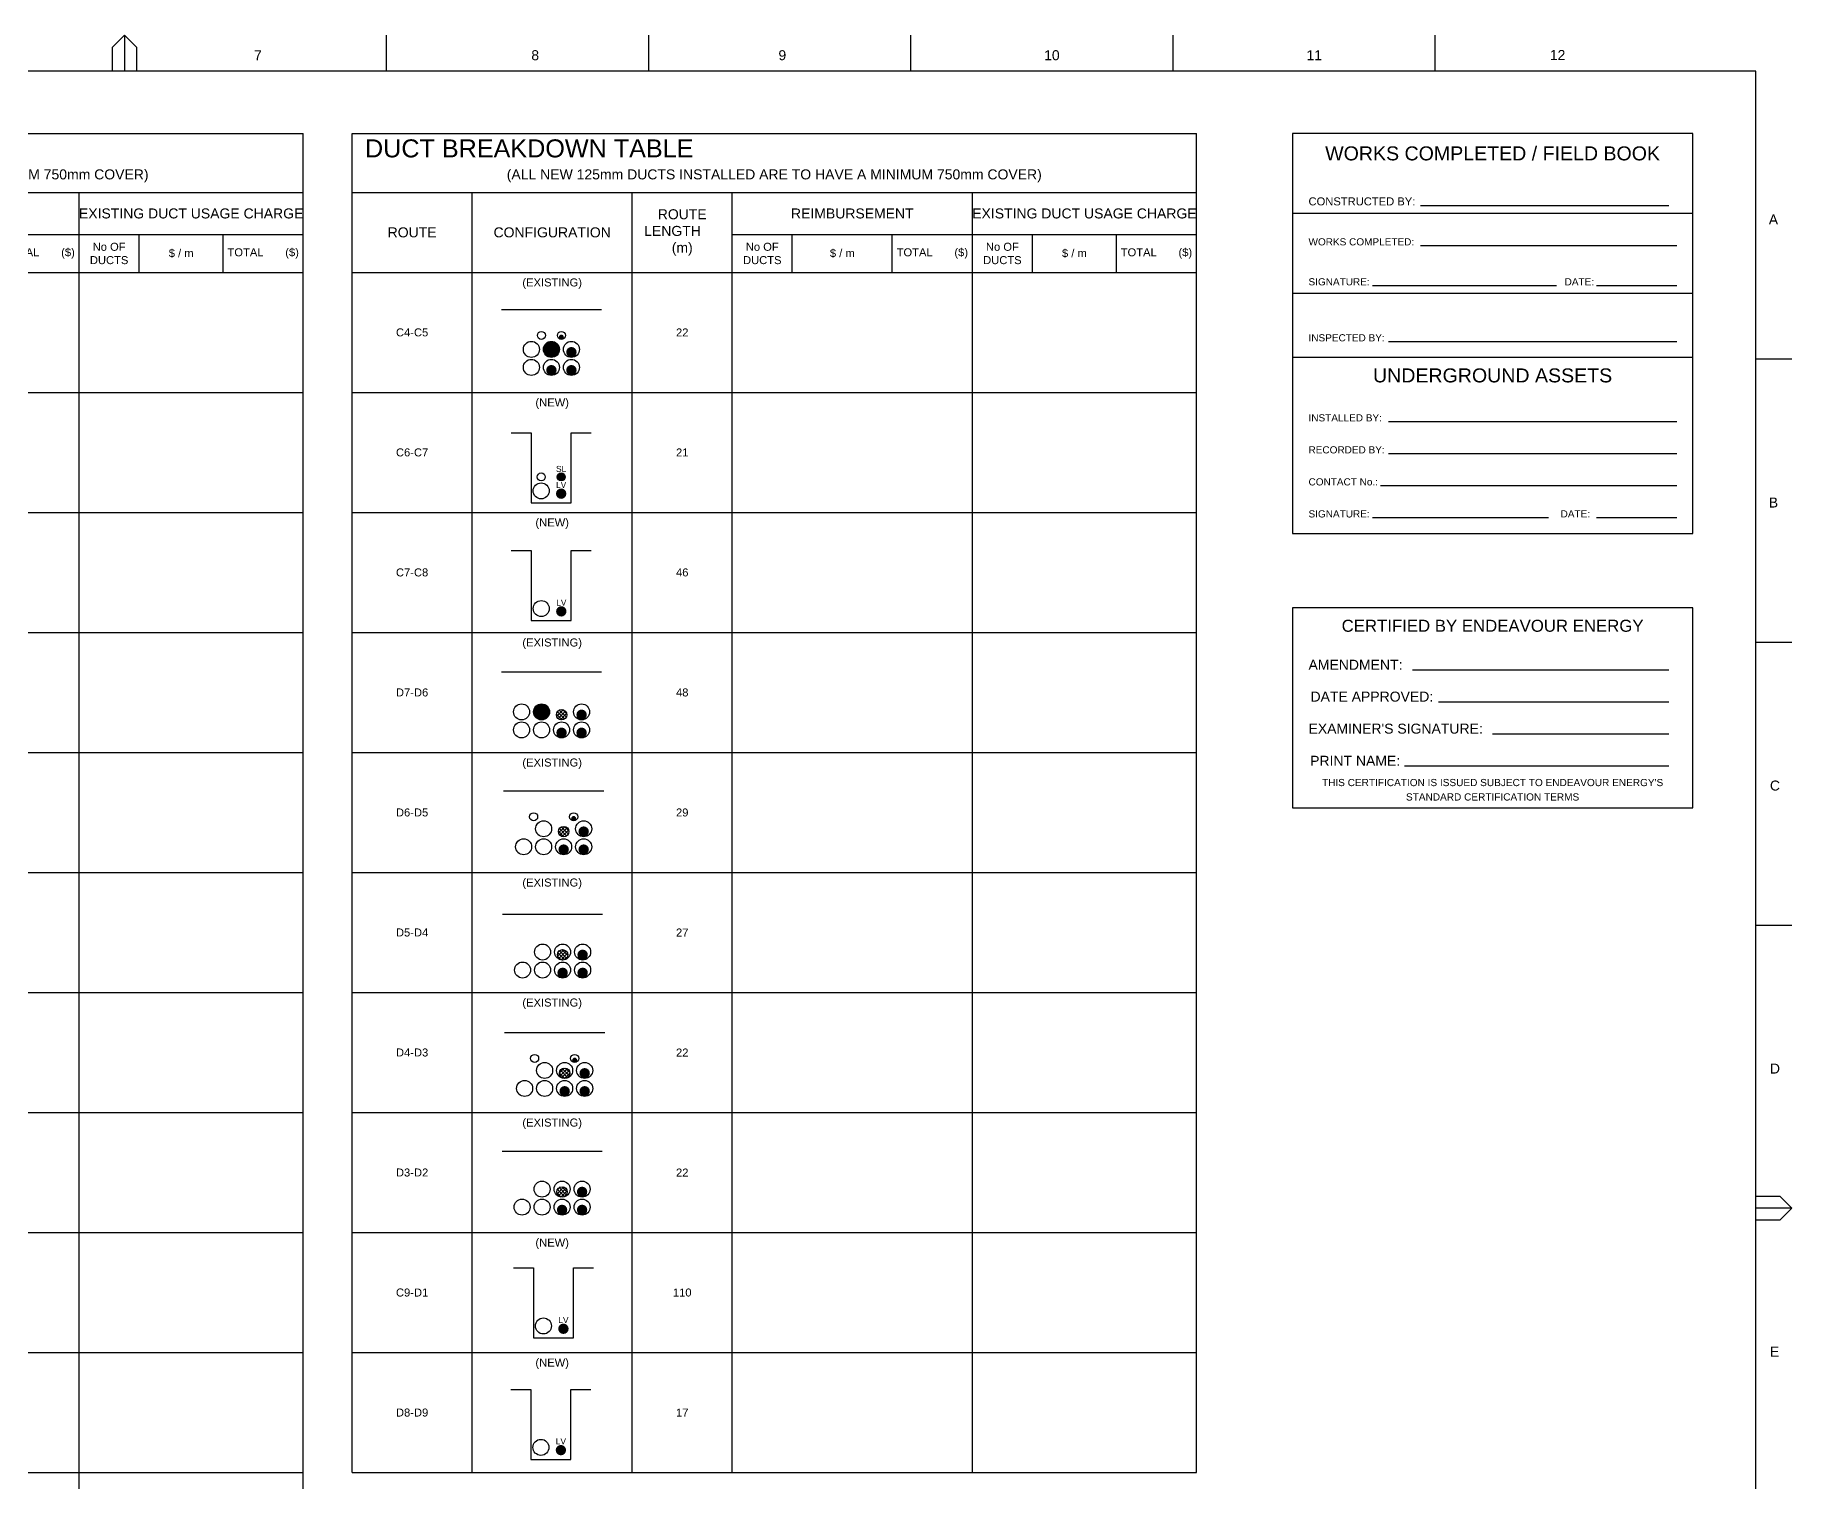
# Paper-space layout 'DUCTBDOWN' of a CAD drawing. Header units: metres, sheet in millimetres. Extents: x -9 to 824, y -10 to 576.
# Drawn here: x 385.4 to 824.4, y 214.8 to 576.4 of the extents above; entities that cross this region are included whole.
import ezdxf
from ezdxf.enums import TextEntityAlignment as Align

# ---------------------------------------------------------------- set-up
doc = ezdxf.new("R2010")
doc.units = ezdxf.units.M
doc.layers.get('0').update_dxf_attribs({"color": 6})
doc.layers.add('Notes', color=7, linetype='Continuous')
doc.styles.add('ARIAL', font='arial.ttf', dxfattribs={"height": 2})
doc.styles.get("Standard").update_dxf_attribs({"font": 'arial.ttf'})
doc.linetypes.add('IE Trench HV', pattern='A,4,-0.4,["/",Standard,S=2,R=0,X=0.25,Y=-1],-1.6', length=6)

# ---------------------------------------------------------------- blocks, each defined once
blk = doc.blocks.new('A1_FRAME_TITLE')
at = {"layer": 'Notes'}
for p, q in [((413.68, 580.39), (416.68, 583.39)), ((413.68, 574.39), (413.68, 580.39)), ((416.68, 583.39), (416.68, 574.39)), ((416.68, 583.39), (419.68, 580.39)), ((419.68, 580.39), (419.68, 574.39)), ((482.19, 574.39), (482.19, 583.39)), ((547.7, 574.39), (547.7, 583.39)), ((613.21, 574.39), (613.21, 583.39)), ((678.72, 574.39), (678.72, 583.39)), ((744.23, 574.39), (744.23, 583.39)), ((824.37, 5.97), (824.37, 574.39)), ((833.35, 502.43), (824.35, 502.43)), ((824.37, 431.68), (833.35, 431.68)), ((824.35, 360.93), (833.35, 360.93)), ((833.35, 290.18), (824.35, 290.18)), ((824.37, 293.18), (830.35, 293.18)), ((830.35, 293.18), (833.35, 290.18)), ((833.35, 290.18), (830.35, 287.18)), ((830.35, 287.18), (824.37, 287.18))]:
    blk.add_line(p, q, dxfattribs=at)
at = {"layer": 'Notes', "flags": 128}
blk.add_lwpolyline([(824.37, 574.39), (149.5, 574.39)], dxfattribs=at)
at = {"layer": 'Notes', "style": 'ARIAL'}
for s, p in [('7', (449.08, 577.12)), ('8', (518.36, 577.12)), ('9', (580.11, 577.12)), ('10', (646.5, 577.12)), ('11', (712.06, 577.12)), ('12', (772.87, 577.16)), ('A', (827.58, 536.06)), ('B', (827.58, 465.31)), ('C', (827.87, 394.56)), ('D', (827.87, 323.81)), ('E', (827.87, 253.06))]:
    blk.add_text(s, height=2.5, dxfattribs=at).set_placement(p)
at = {"layer": 'Notes', "style": 'ARIAL', "flags": 8}
blk.add_attdef('VERSION_NO', text='', height=1.5, rotation=90, dxfattribs=at).set_placement((261.75, 40.04), align=Align.MIDDLE_CENTER)
at = {"layer": 'Notes', "style": 'ARIAL'}
for tag, height, p in [('CAP_NO', 2, (496.37, 44.97)), ('IE_NUM', 2, (496.37, 38.97)), ('REF_1', 2, (321.87, 32.97)), ('GEN_WO', 2.5, (427.37, 32.97)), ('HV_SWITCH', 2, (496.37, 32.97)), ('REF_2', 2, (321.87, 26.97)), ('OH_WO', 2.5, (427.37, 26.97)), ('UBD_REF', 2, (496.37, 26.97)), ('REF_3', 2, (321.87, 20.97)), ('UG_WO', 2.5, (427.37, 20.97)), ('GIS_MAP_No', 2, (496.37, 20.97)), ('REF_4', 2, (321.87, 14.97)), ('SUB_WO', 2.5, (427.37, 14.97)), ('HV_OP_DIAG', 2, (496.37, 14.97)), ('LGA', 2, (496.37, 8.97))]:
    blk.add_attdef(tag, text='', height=height, dxfattribs=at).set_placement(p, align=Align.MIDDLE_LEFT)
for tag, height, p in [('T1', 4, (679.37, 41.13)), ('T2', 4, (679.37, 35.13)), ('REF_No_1', 2.5, (306.87, 32.97)), ('T3', 4, (679.37, 29.13)), ('REF_No_2', 2.5, (306.87, 26.97)), ('DRAWN', 2.5, (561.87, 25.97)), ('REF_No_3', 2.5, (306.87, 20.97)), ('T4', 4, (679.37, 23.13)), ('NUM', 8, (791.37, 20.97)), ('REV', 8, (819.37, 20.97)), ('DATE', 2.5, (561.87, 17.97)), ('T5', 4, (679.37, 17.13)), ('REF_No_4', 2.5, (306.87, 14.97)), ('T6', 4, (679.37, 11.13)), ('CHD', 2.5, (561.87, 9.97)), ('DESIGN', 2.5, (601.87, 9.97)), ('NS', 2.5, (789.8, 8.94)), ('SHTS', 2.5, (804.81, 8.95))]:
    blk.add_attdef(tag, text='', height=height, dxfattribs=at).set_placement(p, align=Align.MIDDLE_CENTER)
blk.add_attdef('scale', text='', height=2.5, dxfattribs=at).set_placement((560.29, 33.27), align=Align.CENTER)
blk.add_attdef('ExportID', (9.08, 2.39), '', height=2.5, dxfattribs=at)
at = {"layer": 'Notes', "style": 'ARIAL', "flags": 1}
for tag, p, height in [('ProjectType', (14.17, -26.8), 2.5), ('ExportDate', (60.28, -26.79), 2.5), ('ExportUserName', (69.15, -26.8), 2.5), ('DesignerCompanyName', (81.48, -26.79), 2.5), ('ExportAreaOfInterest', (97.1, -26.81), 2.5), ('GIS_SUCCESS', (112, -26.78), 2.5), ('CAD_SUCCESS', (121.79, -26.78), 2.5), ('DEPOTCODE', (132.11, -26.88), 2.5), ('ExportCategories', (140.08, -26.8), 2.5), ('Comments', (154.38, -26.88), 2.5), ('ProjectNumber', (23.56, -26.82), 0.1), ('DrawingNumber', (35.51, -26.8), 0.1), ('ProjectDescription', (47.56, -26.83), 0.1)]:
    blk.add_attdef(tag, p, '', height=height, dxfattribs=at)
blk = doc.blocks.new('NOTE_CERTIFIED-BY-IE')
at = {"color": 7, "linetype": 'Continuous', "lineweight": -3}
for p, q in [((30, 34.5), (94, 34.5)), ((36.5, 26.5), (94, 26.5)), ((50, 18.5), (94, 18.5)), ((28, 10.5), (94, 10.5))]:
    blk.add_line(p, q, dxfattribs=at)
blk.add_lwpolyline([(0, 0), (100, 0), (100, 50), (0, 50)], close=True)
at = {"color": 7, "lineweight": -3}
blk.add_text('CERTIFIED BY ENDEAVOUR ENERGY', height=3, dxfattribs=at).set_placement((50, 45.5), align=Align.MIDDLE_CENTER)
at = {"color": 7, "char_height": 2.5, "attachment_point": 7}
for s, insert, width in [('AMENDMENT:', (4, 34.5), 19.80559345), ('DATE APPROVED:', (4.5, 26.5), 32), ("EXAMINER'S SIGNATURE:", (4, 18.5), 50), ('PRINT NAME:', (4.403783, 10.5), 23.596217)]:
    blk.add_mtext(s, dxfattribs=dict(at, insert=insert, width=width))
at = {"color": 7, "lineweight": -3, "insert": (50, 4.5), "char_height": 1.8, "attachment_point": 5, "line_spacing_factor": 1.2}
blk.add_mtext("THIS CERTIFICATION IS ISSUED SUBJECT TO ENDEAVOUR ENERGY'S \\PSTANDARD CERTIFICATION TERMS", dxfattribs=at)
blk = doc.blocks.new('NOTE_WORKS-COMPLETED')
for p, q in [((100, 80), (0, 80)), ((100, 60), (0, 60)), ((100, 44), (0, 44))]:
    blk.add_line(p, q)
at = {"color": 7, "linetype": 'Continuous', "lineweight": -3}
for p, q in [((32, 82), (94, 82)), ((32, 72), (96, 72)), ((20, 62), (66, 62)), ((76, 62), (96, 62)), ((24, 48), (96, 48)), ((24, 28), (96, 28)), ((24, 20), (96, 20)), ((22, 12), (96, 12)), ((20, 4), (64, 4)), ((76, 4), (96, 4))]:
    blk.add_line(p, q, dxfattribs=at)
blk.add_lwpolyline([(0, 0), (100, 0), (100, 100), (0, 100)], close=True)
at = {"color": 7, "lineweight": -3}
for s, height, p in [('WORKS COMPLETED / FIELD BOOK', 3.5, (50, 95)), ('SIGNATURE:', 1.79, (11.64, 62.9)), ('DATE:', 1.79, (71.68, 62.9)), ('UNDERGROUND ASSETS', 3.5, (50, 39.5)), ('SIGNATURE:', 1.79, (11.64, 4.89)), ('DATE:', 1.79, (70.68, 4.89))]:
    blk.add_text(s, height=height, dxfattribs=at).set_placement(p, align=Align.MIDDLE_CENTER)
for s, height, p in [('CONSTRUCTED BY:', 2, (4, 83)), ('WORKS COMPLETED:', 1.79, (4, 72.89)), ('INSPECTED BY:', 1.79, (4, 48.9))]:
    blk.add_text(s, height=height, dxfattribs=at).set_placement(p, align=Align.MIDDLE_LEFT)
at = {"color": 7}
for s, p in [('INSTALLED BY:', (4, 28)), ('RECORDED BY:', (4, 20)), ('CONTACT No.:', (4, 12))]:
    blk.add_text(s, height=1.79, dxfattribs=at).set_placement(p)
blk = doc.blocks.new('*T394')
at = {"layer": 'Notes', "color": 0, "linetype": 'ByBlock', "lineweight": -2, "ltscale": 0.5, "transparency": 16777216}
for p, q in [((0, 454.76), (211, 454.76)), ((0, 0), (0, 454.76)), ((211, 0), (211, 454.76)), ((0, 440), (211, 440)), ((30, 0), (30, 440)), ((70, 0), (70, 440)), ((95, 0), (95, 440)), ((155, 0), (155, 440)), ((95, 429.45), (211, 429.45)), ((110, 420), (110, 429.45)), ((135, 420), (135, 429.45)), ((170, 420), (170, 429.45)), ((191, 420), (191, 429.45)), ((0, 420), (211, 420)), ((0, 390), (211, 390)), ((0, 360), (211, 360)), ((0, 330), (211, 330)), ((0, 300), (211, 300)), ((0, 270), (211, 270)), ((0, 240), (211, 240)), ((0, 210), (211, 210)), ((0, 180), (211, 180)), ((0, 150), (211, 150)), ((0, 120), (211, 120)), ((0, 90), (211, 90)), ((0, 60), (211, 60)), ((0, 30), (211, 30)), ((0, 0), (211, 0))]:
    blk.add_line(p, q, dxfattribs=at)
at = {"layer": 'Notes', "color": 0, "ltscale": 0.3, "transparency": 16777216}
for s, insert, char_height, width, attachment_point in [('{\\H2.25x;DUCT BREAKDOWN TABLE\\H0.24692x;                                                                                                                                   \\H2.25x;                                                                     (\\C7;ALL NEW 125mm DUCTS INSTALLED ARE TO HAVE A MINIMUM 750mm COVER)}', (105.5, 453.26), 2, 208, 2), ('ROUTE LENGTH      (m)', (82.5, 430), 2.5, 22, 5), ('REIMBURSEMENT', (125, 434.73), 2.5, 57, 5), ('EXISTING DUCT USAGE CHARGE', (183, 434.73), 2.5, 53, 5), ('ROUTE', (15, 430), 2.5, 27, 5), ('CONFIGURATION', (50, 430), 2.5, 37, 5), ('No OF DUCTS', (102.5, 424.73), 2, 12, 5), ('$ / m', (122.5, 424.73), 2, 22, 5), ('TOTAL       ($)', (145, 424.73), 2, 17, 5), ('No OF DUCTS', (162.5, 424.73), 2, 12, 5), ('$ / m', (180.5, 424.73), 2, 18, 5), ('TOTAL       ($)', (201, 424.73), 2, 17, 5), ('(NEW)', (50, 418.5), 2, 37, 2), ('A4-A5', (15, 405), 2, 27, 5), ('19', (82.5, 405), 2, 22, 5)]:
    blk.add_mtext(s, dxfattribs=dict(at, insert=insert, char_height=char_height, width=width, attachment_point=attachment_point))
at = {"layer": 'Notes', "color": 0, "ltscale": 0.5, "transparency": 16777216, "char_height": 2}
for s, insert, width, attachment_point in [('(NEW)', (50, 388.5), 37, 2), ('A5-A0', (15, 375), 27, 5), ('19', (82.5, 375), 22, 5), ('(NEW)', (50, 358.5), 37, 2), ('A6-A7', (15, 345), 27, 5), ('16', (82.5, 345), 22, 5), ('(NEW)', (50, 328.5), 37, 2), ('A6-A8', (15, 315), 27, 5), ('56', (82.5, 315), 22, 5), ('(NEW)', (50, 298.5), 37, 2), ('A8-A9', (15, 285), 27, 5), ('35', (82.5, 285), 22, 5), ('(NEW)', (50, 268.5), 37, 2), ('A9-B1', (15, 255), 27, 5), ('24', (82.5, 255), 22, 5), ('(NEW)', (50, 238.5), 37, 2), ('B1-B2', (15, 225), 27, 5), ('43', (82.5, 225), 22, 5), ('(NEW)', (50, 208.5), 37, 2), ('B2-B3', (15, 195), 27, 5), ('40', (82.5, 195), 22, 5), ('(NEW)', (50, 178.5), 37, 2), ('B3-B7', (15, 165), 27, 5), ('20', (82.5, 165), 22, 5), ('(NEW)', (50, 148.5), 37, 2), ('B7-B8', (15, 135), 27, 5), ('64', (82.5, 135), 22, 5), ('(NEW)', (50, 118.5), 37, 2), ('B8-B9', (15, 105), 27, 5), ('42', (82.5, 105), 22, 5), ('(NEW)', (50, 88.5), 37, 2), ('B9-C1', (15, 75), 27, 5), ('35', (82.5, 75), 22, 5), ('(NEW)', (50, 58.5), 37, 2), ('C1-C2', (15, 45), 27, 5), ('51', (82.5, 45), 22, 5), ('(EXISTING)', (50, 28.5), 37, 2), ('C2-C3', (15, 15), 27, 5), ('30', (82.5, 15), 22, 5)]:
    blk.add_mtext(s, dxfattribs=dict(at, insert=insert, width=width, attachment_point=attachment_point))
blk = doc.blocks.new('*T776')
at = {"layer": 'Notes', "color": 0, "linetype": 'ByBlock', "lineweight": -2, "ltscale": 0.3, "transparency": 16777216}
for p, q in [((0, 334.76), (211, 334.76)), ((0, 0), (0, 334.76)), ((211, 0), (211, 334.76)), ((0, 320), (211, 320)), ((30, 0), (30, 320)), ((70, 0), (70, 320)), ((95, 0), (95, 320)), ((155, 0), (155, 320)), ((95, 309.45), (211, 309.45)), ((110, 300), (110, 309.45)), ((135, 300), (135, 309.45)), ((170, 300), (170, 309.45)), ((191, 300), (191, 309.45)), ((0, 300), (211, 300)), ((0, 270), (211, 270)), ((0, 240), (211, 240)), ((0, 210), (211, 210)), ((0, 180), (211, 180)), ((0, 150), (211, 150)), ((0, 120), (211, 120)), ((0, 90), (211, 90)), ((0, 60), (211, 60)), ((0, 30), (211, 30)), ((0, 0), (211, 0))]:
    blk.add_line(p, q, dxfattribs=at)
at = {"layer": 'Notes', "color": 0, "ltscale": 0.3, "transparency": 16777216}
for s, insert, char_height, width, attachment_point in [('{\\H2.25x;DUCT BREAKDOWN TABLE\\H0.24692x;                                                                                                                                   \\H2.25x;                                                                     (\\C7;ALL NEW 125mm DUCTS INSTALLED ARE TO HAVE A MINIMUM 750mm COVER)}', (105.5, 333.26), 2, 208, 2), ('ROUTE LENGTH      (m)', (82.5, 310), 2.5, 22, 5), ('REIMBURSEMENT', (125, 314.73), 2.5, 57, 5), ('EXISTING DUCT USAGE CHARGE', (183, 314.73), 2.5, 53, 5), ('ROUTE', (15, 310), 2.5, 27, 5), ('CONFIGURATION', (50, 310), 2.5, 37, 5), ('No OF DUCTS', (102.5, 304.73), 2, 12, 5), ('No OF DUCTS', (162.5, 304.73), 2, 12, 5), ('$ / m', (122.5, 304.73), 2, 22, 5), ('TOTAL       ($)', (145, 304.73), 2, 17, 5), ('$ / m', (180.5, 304.73), 2, 18, 5), ('TOTAL       ($)', (201, 304.73), 2, 17, 5), ('(EXISTING)', (50, 298.5), 2, 37, 2), ('C4-C5', (15, 285), 2, 27, 5), ('22', (82.5, 285), 2, 22, 5), ('(NEW)', (50, 268.5), 2, 37, 2), ('C6-C7', (15, 255), 2, 27, 5), ('21', (82.5, 255), 2, 22, 5), ('(NEW)', (50, 238.5), 2, 37, 2), ('C7-C8', (15, 225), 2, 27, 5), ('46', (82.5, 225), 2, 22, 5), ('(EXISTING)', (50, 208.5), 2, 37, 2), ('D7-D6', (15, 195), 2, 27, 5), ('48', (82.5, 195), 2, 22, 5), ('(EXISTING)', (50, 178.5), 2, 37, 2), ('D6-D5', (15, 165), 2, 27, 5), ('29', (82.5, 165), 2, 22, 5), ('(EXISTING)', (50, 148.5), 2, 37, 2), ('D5-D4', (15, 135), 2, 27, 5), ('27', (82.5, 135), 2, 22, 5), ('(EXISTING)', (50, 118.5), 2, 37, 2), ('D4-D3', (15, 105), 2, 27, 5), ('22', (82.5, 105), 2, 22, 5), ('(EXISTING)', (50, 88.5), 2, 37, 2), ('D3-D2', (15, 75), 2, 27, 5), ('22', (82.5, 75), 2, 22, 5), ('(NEW)', (50, 58.5), 2, 37, 2), ('C9-D1', (15, 45), 2, 27, 5), ('110', (82.5, 45), 2, 22, 5), ('(NEW)', (50, 28.5), 2, 37, 2), ('D8-D9', (15, 15), 2, 27, 5), ('17', (82.5, 15), 2, 22, 5)]:
    blk.add_mtext(s, dxfattribs=dict(at, insert=insert, char_height=char_height, width=width, attachment_point=attachment_point))
blk = doc.blocks.new('*U803')
at = {"flags": 128}
blk.add_lwpolyline([(-10, 17.5), (-5, 17.5), (-5, 0), (5, 0), (5, 17.5), (10, 17.5)], dxfattribs=at)
blk = doc.blocks.new('*U381')
h = blk.add_hatch(color=5)
h.dxf.hatch_style = 1
h.paths.add_polyline_path([(1.3, 1.3, 1), (-1.3, 1.3, 1)])
at = {"color": 1, "insert": (0, 3.5), "char_height": 1.5, "width": 1.4, "attachment_point": 5}
blk.add_mtext('{\\C5;LV}', dxfattribs=at)
blk = doc.blocks.new('*U386')
blk.add_circle((0, 2), 2)
blk = doc.blocks.new('*U380')
blk.add_circle((0, 1), 1)
blk = doc.blocks.new('*U384')
h = blk.add_hatch(color=4)
h.dxf.hatch_style = 1
h.paths.add_polyline_path([(0.6, 0.6, 1), (-0.6, 0.6, 1)])
blk.add_circle((0, 1), 1)
blk = doc.blocks.new('*U432')
h = blk.add_hatch(color=5)
h.dxf.hatch_style = 1
h.paths.add_polyline_path([(2, 2, 1), (-2, 2, 1)])
blk.add_circle((0, 2), 2)
blk = doc.blocks.new('*U387')
h = blk.add_hatch(color=1)
h.dxf.hatch_style = 1
h.paths.add_polyline_path([(1.3, 1.3, 1), (-1.3, 1.3, 1)])
blk.add_circle((0, 2), 2)
blk = doc.blocks.new('*U804')
blk.add_line((-12.5, 17.5), (12.5, 17.5))
blk = doc.blocks.new('*U775')
h = blk.add_hatch(color=5)
h.dxf.hatch_style = 1
h.paths.add_polyline_path([(1.3, 1.3, 1), (-1.3, 1.3, 1)])
blk.add_circle((0, 2), 2)
blk = doc.blocks.new('*U383')
at = {"transparency": 33554559}
h = blk.add_hatch(dxfattribs=at)
h.set_pattern_fill('ANSI37', color=256, scale=0.2)
h.paths.add_polyline_path([(1.3, 1.3, 1), (-1.3, 1.3, 1)])
blk.add_circle((0, 1.3), 1.3)
blk = doc.blocks.new('*U390')
at = {"transparency": 33554559}
h = blk.add_hatch(dxfattribs=at)
h.set_pattern_fill('ANSI37', color=256, scale=0.2)
h.paths.add_polyline_path([(1.3, 1.3, 1), (-1.3, 1.3, 1)])
for centre, radius in [((0, 2), 2), ((0, 1.3), 1.3)]:
    blk.add_circle(centre, radius)
blk = doc.blocks.new('*U385')
h = blk.add_hatch(color=4)
h.dxf.hatch_style = 1
h.paths.add_polyline_path([(1, 1, 1), (-1, 1, 1)])
blk.add_circle((0, 1), 1)
at = {"color": 4, "insert": (0, 3), "char_height": 1.5, "width": 1.4, "attachment_point": 5}
blk.add_mtext('SL', dxfattribs=at)

psp = doc.layouts.new('DUCTBDOWN')

# ---------------------------------------------------------------- block references
for name, p in [('A1_FRAME_TITLE', (-9, -6.97)), ('*T394', (241.36, 97.1)), ('*T776', (464.57, 217.1))]:
    psp.add_blockref(name, p)
at = {"layer": 'Notes'}
for name, p in [('NOTE_WORKS-COMPLETED', (699.57, 451.86)), ('*U804', (514.37, 490.37)), ('*U803', (514.32, 459.5)), ('*U803', (514.35, 430.08)), ('NOTE_CERTIFIED-BY-IE', (699.57, 383.28)), ('*U804', (514.42, 399.74)), ('*U804', (514.94, 370.03)), ('*U804', (514.68, 339.23)), ('*U804', (515.19, 309.63)), ('*U804', (514.54, 279.97)), ('*U803', (514.88, 250.75)), ('*U803', (514.25, 220.41))]:
    psp.add_blockref(name, p, dxfattribs=at)
at = {"layer": 'Notes', "color": 6, "linetype": 'IE Trench HV'}
for name, p in [('*U380', (511.87, 500.37)), ('*U384', (516.87, 500.37)), ('*U386', (509.37, 495.87)), ('*U432', (514.37, 495.87)), ('*U775', (519.37, 495.87)), ('*U386', (509.37, 491.37)), ('*U387', (514.37, 491.37)), ('*U387', (519.37, 491.37)), ('*U380', (511.82, 464.98)), ('*U385', (516.82, 464.98)), ('*U386', (511.82, 460.5)), ('*U381', (516.82, 460.5)), ('*U386', (511.85, 431.08)), ('*U381', (516.85, 431.08)), ('*U386', (506.92, 405.24)), ('*U432', (511.92, 405.24)), ('*U775', (521.92, 405.24)), ('*U386', (506.92, 400.74)), ('*U386', (511.92, 400.74)), ('*U387', (516.92, 400.74)), ('*U383', (516.92, 405.24)), ('*U387', (521.92, 400.74)), ('*U380', (509.94, 380.03)), ('*U384', (519.94, 380.03)), ('*U386', (512.44, 376.03)), ('*U383', (517.44, 376.03)), ('*U775', (522.44, 376.03)), ('*U386', (507.44, 371.53)), ('*U386', (512.44, 371.53)), ('*U387', (517.44, 371.53)), ('*U387', (522.44, 371.53)), ('*U386', (512.18, 345.23)), ('*U390', (517.18, 345.23)), ('*U775', (522.18, 345.23)), ('*U386', (507.18, 340.73)), ('*U386', (512.18, 340.73)), ('*U387', (517.18, 340.73)), ('*U387', (522.18, 340.73)), ('*U380', (510.19, 319.63)), ('*U384', (520.19, 319.63)), ('*U386', (512.69, 315.63)), ('*U390', (517.69, 315.63)), ('*U775', (522.69, 315.63)), ('*U386', (507.69, 311.13)), ('*U386', (512.69, 311.13)), ('*U387', (517.69, 311.13)), ('*U387', (522.69, 311.13)), ('*U386', (512.04, 285.97)), ('*U390', (517.04, 285.97)), ('*U775', (522.04, 285.97)), ('*U386', (507.04, 281.47)), ('*U386', (512.04, 281.47)), ('*U387', (517.04, 281.47)), ('*U387', (522.04, 281.47)), ('*U386', (512.38, 251.75)), ('*U381', (517.38, 251.75)), ('*U386', (511.75, 221.41)), ('*U381', (516.75, 221.41))]:
    psp.add_blockref(name, p, dxfattribs=at)

doc.saveas('drawing.dxf')
